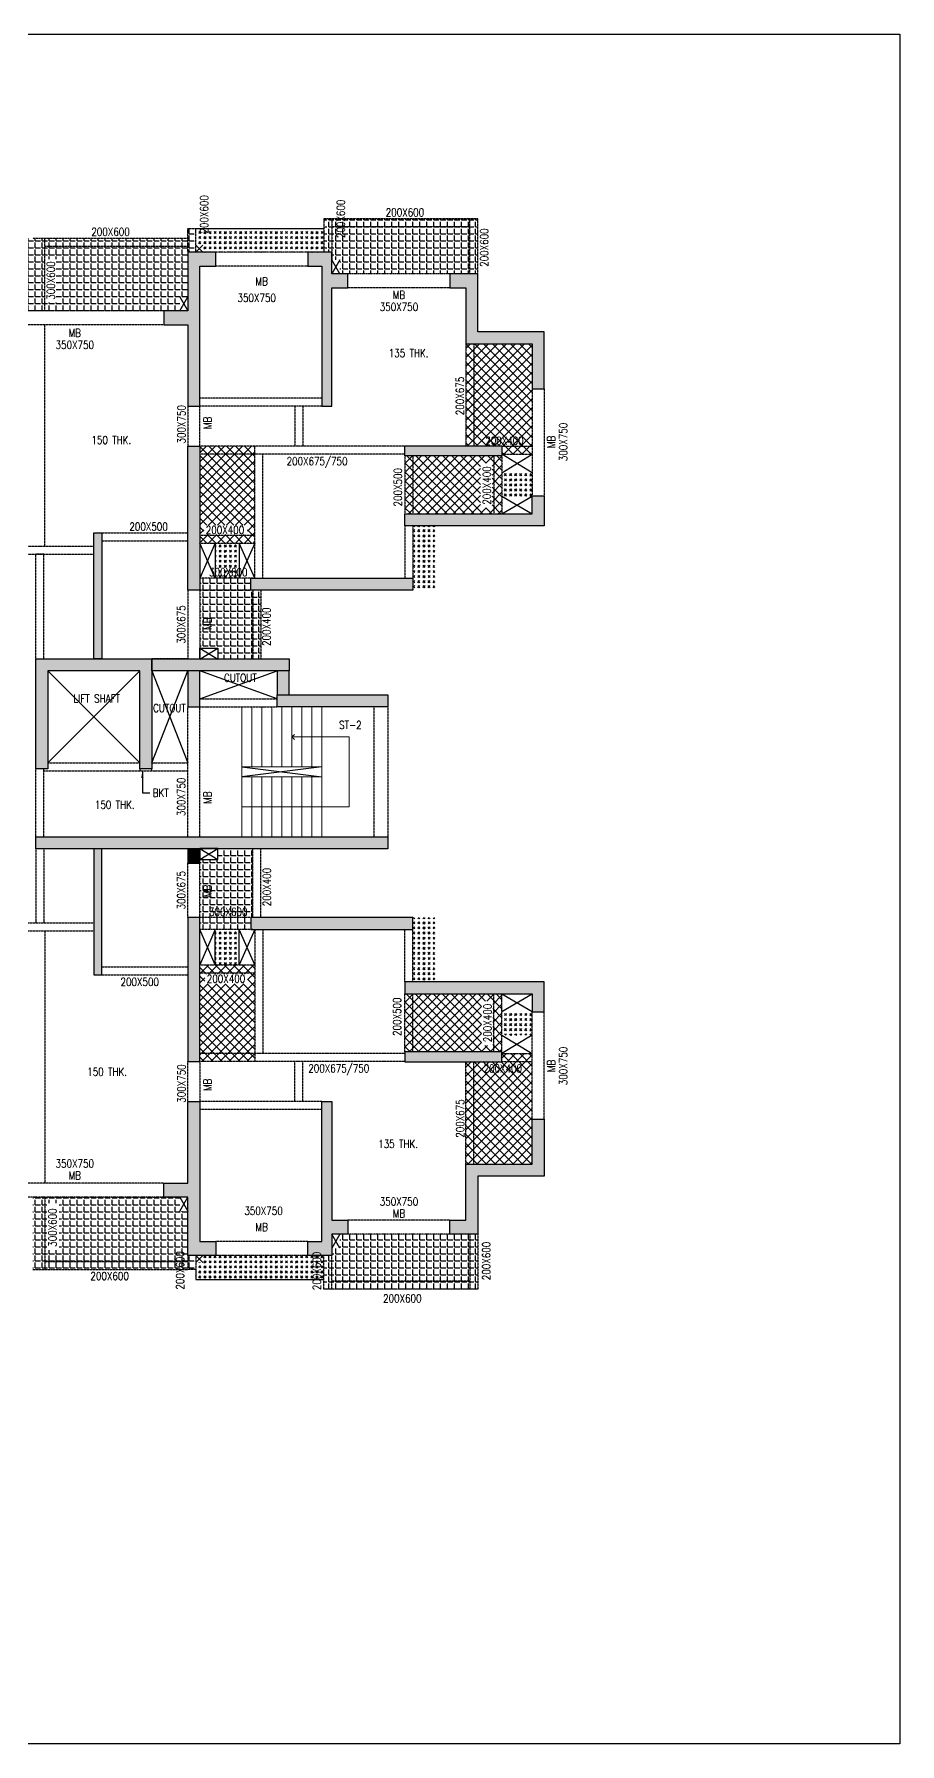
# Model space of a CAD drawing. Header units: millimetres. Extents: x 4277 to 218637, y 6776 to 49510.
# Drawn here: x 44163 to 65790, y 6776 to 49510 of the extents above; entities that cross this region are included whole.
import ezdxf
from ezdxf.enums import TextEntityAlignment as Align

# ---------------------------------------------------------------- set-up
doc = ezdxf.new("R2010")
doc.units = ezdxf.units.MM
doc.linetypes.add('DASHED2', pattern=[0.375, 0.25, -0.125])
doc.linetypes.add('HIDDEN', pattern=[0.375, 0.25, -0.125])
for name, color, linetype in [('BEAM', 3, 'DASHED2'), ('BEAM NO', 3, 'Continuous'), ('COL', 6, 'Continuous'), ('col solid', 20, 'Continuous'), ('COVER', 2, 'Continuous'), ('CUTOUT', 9, 'Continuous'), ('HAT', 30, 'Continuous'), ('SLAB NO', 3, 'Continuous')]:
    doc.layers.add(name, color=color, linetype=linetype)
for name, color, linetype, lineweight in [('BEAM SIZES', 3, 'Continuous', 0), ('Boundary', 40, 'Continuous', 30), ('S-STRS', 31, 'Continuous', 18), ('S-STRS-ANNO', 31, 'Continuous', 18)]:
    doc.layers.add(name, color=color, linetype=linetype, lineweight=lineweight)
doc.styles.add('romance', font='SIMPLEX.shx')
doc.styles.add('ROMANS', font='romans.shx', dxfattribs={"width": 1.2})
doc.dimstyles.new('100T', dxfattribs={"dimtxt": 200, "dimasz": 180, "dimexe": 50, "dimexo": 50, "dimgap": 75, "dimtad": 1, "dimdec": 0, "dimzin": 0, "dimdsep": 46, "dimtxsty": 'romance', "dimcen": 0.09, "dimdle": 150, "dimclrd": 11, "dimclre": 11, "dimclrt": 2, "dimadec": 0, "dimazin": 0, "dimtfac": 1, "dimtdec": 0, "dimtofl": 0, "dimtmove": 0, "dimatfit": 3, "dimfxl": 1, "dimtolj": 1, "dimtzin": 0, "dimarcsym": 0})
pattern_1 = [(45, (67241, -120499.32), (-112.2532, 112.2532), []), (135, (67241, -120499.32), (-112.2532, -112.2532), [])]
pattern_2 = [(0, (67241, -120499.32), (0, 174.625), [127, -47.625]), (90, (67241, -120499.32), (-174.625, 1e-14), [127, -47.625])]
pattern_3 = [(45, (67240.99, -120499.32), (127.27922, 0), [75, -105]), (45, (67272.81, -120499.32), (127.27922, 0), [30, -150]), (45, (67240.99, -120467.5), (127.27922, 0), [30, -150])]

msp = doc.modelspace()

# ---------------------------------------------------------------- hatches: boundary and pattern name
at = {"layer": 'col solid'}
h = msp.add_hatch(color=256, dxfattribs=at)
h.dxf.hatch_style = 1
h.paths.add_polyline_path([(48001, 42244), (48001, 40209), (48301, 40209), (48301, 43709), (48701, 43709), (48701, 44059), (48001, 44059), (48001, 42594), (47400, 42594), (47400, 42244), (48001, 42244)])
h = msp.add_hatch(color=256, dxfattribs=at)
h.dxf.hatch_style = 1
h.paths.add_polyline_path([(51601, 44059), (51001, 44059), (51001, 43709), (51351, 43709), (51351, 40209), (51601, 40209), (51601, 43169), (52000, 43169), (52000, 43519), (51601, 43519)])
h = msp.add_hatch(color=256, dxfattribs=at)
h.dxf.hatch_style = 1
h.paths.add_polyline_path([(55251, 41769), (56601, 41769), (56601, 40649), (56901, 40649), (56901, 42069), (55251, 42069), (55251, 43519), (54551, 43519), (54551, 43169), (54951, 43169), (54951, 41769)])
h = msp.add_hatch(color=256, dxfattribs=at)
h.dxf.hatch_style = 1
h.paths.add_polyline_path([(47999, 39209), (48301, 39209), (48301, 35609), (47999, 35609)])
h = msp.add_hatch(color=256, dxfattribs=at)
h.dxf.hatch_style = 1
h.paths.add_polyline_path([(53426, 39219), (55851, 39219), (55851, 38969), (53426, 38969)])
h = msp.add_hatch(color=256, dxfattribs=at)
h.dxf.hatch_style = 1
h.paths.add_polyline_path([(53426, 37219), (53426, 37519), (56601, 37519), (56601, 37969), (56901, 37969), (56901, 37219)])
h = msp.add_hatch(color=256, dxfattribs=at)
h.dxf.hatch_style = 1
h.paths.add_polyline_path([(45649, 33894), (45650, 33894), (45850, 33894), (45849, 37044), (45649, 37044)])
h = msp.add_hatch(color=256, dxfattribs=at)
h.dxf.hatch_style = 1
h.paths.add_polyline_path([(49576, 35909), (53626, 35909), (53626, 35609), (49576, 35609)])
h = msp.add_hatch(color=256, dxfattribs=at)
h.dxf.hatch_style = 1
h.paths.add_polyline_path([(44201, 33894), (47101, 33894), (47101, 31144), (46801, 31144), (46801, 33594), (44501, 33594), (44501, 31144), (44201, 31144)])
h = msp.add_hatch(color=256, dxfattribs=at)
h.dxf.hatch_style = 1
h.paths.add_polyline_path([(44201, 33894), (47101, 33894), (47101, 31144), (46801, 31144), (46801, 33594), (44501, 33594), (44501, 31144), (44201, 31144)])
h = msp.add_hatch(color=256, dxfattribs=at)
h.dxf.hatch_style = 1
h.paths.add_polyline_path([(47101, 33894), (50537, 33894), (50537, 33594), (47101, 33594)])
h = msp.add_hatch(color=256, dxfattribs=at)
h.dxf.hatch_style = 1
h.paths.add_polyline_path([(47999, 32694), (48299, 32694), (48299, 33594), (47999, 33594)])
h = msp.add_hatch(color=256, dxfattribs=at)
h.dxf.hatch_style = 1
h.paths.add_polyline_path([(50237, 32994), (50537, 32994), (50537, 33594), (50237, 33594)])
h = msp.add_hatch(color=256, dxfattribs=at)
h.dxf.hatch_style = 1
h.paths.add_polyline_path([(53001, 32694), (50237, 32694), (50237, 32994), (53001, 32994)])
h = msp.add_hatch(color=256, dxfattribs=at)
h.dxf.hatch_style = 1
h.paths.add_polyline_path([(44201, 29444), (53001, 29444), (53001, 29144), (44201, 29144)])
h = msp.add_hatch(color=256, dxfattribs=at)
h.dxf.hatch_style = 1
h.paths.add_polyline_path([(44201, 29444), (53001, 29444), (53001, 29144), (44201, 29144)])
h = msp.add_hatch(color=256, dxfattribs=at)
h.dxf.hatch_style = 1
h.paths.add_polyline_path([(45649, 25994), (45849, 25994), (45850, 29144), (45650, 29144), (45649, 29144)])
h = msp.add_hatch(color=256, dxfattribs=at)
h.dxf.hatch_style = 1
h.paths.add_polyline_path([(47999, 29144), (47999, 28791), (48299, 28791), (48299, 29144)])
h = msp.add_hatch(color=256, dxfattribs=at)
h.dxf.hatch_style = 1
h.paths.add_polyline_path([(47999, 29144), (47999, 28791), (48299, 28791), (48299, 29144)])
h = msp.add_hatch(color=256, dxfattribs=at)
h.dxf.hatch_style = 1
h.paths.add_polyline_path([(47999, 23829), (48301, 23829), (48301, 27429), (47999, 27429)])
h = msp.add_hatch(color=256, dxfattribs=at)
h.dxf.hatch_style = 1
h.paths.add_polyline_path([(49576, 27129), (53626, 27129), (53626, 27429), (49576, 27429)])
h = msp.add_hatch(color=256, dxfattribs=at)
h.dxf.hatch_style = 1
h.paths.add_polyline_path([(53426, 25819), (53426, 25519), (56601, 25519), (56601, 25069), (56901, 25069), (56901, 25819)])
h = msp.add_hatch(color=256, dxfattribs=at)
h.dxf.hatch_style = 1
h.paths.add_polyline_path([(53426, 23819), (55851, 23819), (55851, 24069), (53426, 24069)])
h = msp.add_hatch(color=256, dxfattribs=at)
h.dxf.hatch_style = 1
h.paths.add_polyline_path([(48001, 20794), (48001, 22829), (48301, 22829), (48301, 19329), (48701, 19329), (48701, 18979), (48001, 18979), (48001, 20444), (47400, 20444), (47400, 20794), (48001, 20794)])
h = msp.add_hatch(color=256, dxfattribs=at)
h.dxf.hatch_style = 1
h.paths.add_polyline_path([(51601, 18979), (51001, 18979), (51001, 19329), (51351, 19329), (51351, 22829), (51601, 22829), (51601, 19869), (52000, 19869), (52000, 19519), (51601, 19519)])
h = msp.add_hatch(color=256, dxfattribs=at)
h.dxf.hatch_style = 1
h.paths.add_polyline_path([(55251, 21269), (56601, 21269), (56601, 22389), (56901, 22389), (56901, 20969), (55251, 20969), (55251, 19519), (54551, 19519), (54551, 19869), (54951, 19869), (54951, 21269)])
at = {"layer": 'HAT'}
h = msp.add_hatch(dxfattribs=at)
h.set_pattern_fill('ANGLE', color=256, scale=25)
h.set_pattern_definition(pattern_2)
h.paths.add_polyline_path([(55251, 44894), (51401, 44894), (51401, 44059), (51601, 44059), (51601, 43869), (51800, 43869), (51801, 43519), (55251, 43519)])
h = msp.add_hatch(dxfattribs=at)
h.set_pattern_fill('ANGLE', color=256, scale=25)
h.set_pattern_definition(pattern_2)
h.paths.add_polyline_path([(44426, 42799), (44426, 42594), (47801, 42594), (47801, 42944), (48001, 42944), (48001, 44059), (48201, 44059), (48201, 44409), (48201, 44654), (48001, 44654), (48001, 44409), (44426, 44409), (44426, 43889), (44716, 43889), (44716, 42799)])
h = msp.add_hatch(dxfattribs=at)
h.set_pattern_fill('GOST_GLASS', color=256, scale=15)
h.set_pattern_definition([(45, (67240.99, -120299.32), (127.27922, 0), [75, -105]), (45, (67272.81, -120299.32), (127.27922, 0), [30, -150]), (45, (67240.99, -120267.5), (127.27922, 0), [30, -150])])
h.paths.add_polyline_path([(48201, 44654), (51401, 44654), (51401, 44059), (48376, 44059), (48376, 44234), (48201, 44234)])
h = msp.add_hatch(dxfattribs=at)
h.set_pattern_fill('ANGLE', color=256, scale=25)
h.set_pattern_definition(pattern_2)
h.paths.add_polyline_path([(44426, 44409), (40651, 44409), (40651, 43759), (40851, 43759), (40851, 42944), (41051, 42944), (41051, 42594), (44426, 42594)])
at = {"layer": 'HAT', "linetype": 'ByBlock'}
h = msp.add_hatch(dxfattribs=at)
h.set_pattern_fill('ANSI37', color=256, scale=50)
h.set_pattern_definition(pattern_1)
edge = h.paths.add_edge_path()
edge.add_line((56601, 41769), (54951, 41769))
edge.add_line((54951, 41769), (54951, 39219))
edge.add_line((54951, 39219), (55851, 39219))
edge.add_line((55851, 39219), (55851, 39009))
edge.add_line((55851, 39009), (56601, 39009))
edge.add_line((56601, 39009), (56600, 41769))
h = msp.add_hatch(dxfattribs=at)
h.set_pattern_fill('ANSI37', color=256, scale=50)
h.set_pattern_definition(pattern_1)
h.paths.add_polyline_path([(49491, 37237), (49491, 37003), (48398, 37003), (48398, 37237)], flags=16)
edge = h.paths.add_edge_path()
edge.add_line((48301, 36789), (48301, 39209))
edge.add_line((48301, 39209), (49676, 39209))
edge.add_line((49676, 39109), (49676, 36789))
edge.add_line((49676, 36789), (48301, 36789))
h = msp.add_hatch(dxfattribs=at)
h.set_pattern_fill('ANSI37', color=256, scale=50)
h.set_pattern_definition(pattern_1)
h.paths.add_polyline_path([(55603, 38785), (55603, 37670), (55317, 37670), (55317, 38785)], flags=16)
edge = h.paths.add_edge_path()
edge.add_line((53426, 38969), (53426, 37519))
edge.add_line((53426, 37519), (55851, 37519))
edge.add_line((55851, 37519), (55851, 38969))
edge.add_line((55851, 38969), (53526, 38969))
at = {"layer": 'HAT'}
h = msp.add_hatch(dxfattribs=at)
h.set_pattern_fill('GOST_GLASS', color=256, scale=15)
h.set_pattern_definition(pattern_3)
h.paths.add_polyline_path([(56601, 38549), (55851, 38549), (55851, 37959), (56601, 37959)])
h = msp.add_hatch(dxfattribs=at)
h.set_pattern_fill('GOST_GLASS', color=256, scale=15)
h.set_pattern_definition(pattern_3)
h.paths.add_polyline_path([(53626, 37219), (54176, 37219), (54176, 35609), (53626, 35609)])
h = msp.add_hatch(dxfattribs=at)
h.set_pattern_fill('GOST_GLASS', color=256, scale=15)
h.set_pattern_definition(pattern_3)
h.paths.add_polyline_path([(49288, 36789), (48688, 36789), (48688, 35909), (49288, 35909)])
h = msp.add_hatch(dxfattribs=at)
h.set_pattern_fill('ANGLE', color=256, scale=25)
h.set_pattern_definition(pattern_2)
h.paths.add_polyline_path([(48301, 35909), (49576, 35909), (49576, 35609), (48301, 35609)])
h = msp.add_hatch(dxfattribs=at)
h.set_pattern_fill('ANGLE', color=256, scale=25)
h.set_pattern_definition(pattern_2)
edge = h.paths.add_edge_path()
edge.add_line((49676, 35609), (48301, 35609))
edge.add_line((48300, 35609), (48299, 34159))
edge.add_line((48299, 34159), (48751, 34159))
edge.add_line((48751, 34159), (48751, 33891))
edge.add_line((48751, 33891), (49676, 33891))
edge.add_line((49826, 33891), (49826, 35609))
h = msp.add_hatch(dxfattribs=at)
h.set_pattern_fill('ANGLE', color=256, scale=25)
h.set_pattern_definition(pattern_2)
edge = h.paths.add_edge_path()
edge.add_line((49676, 27429), (48301, 27429))
edge.add_line((48301, 27429), (48299, 28879))
edge.add_line((48299, 28879), (48751, 28879))
edge.add_line((48751, 28879), (48751, 29147))
edge.add_line((48751, 29147), (49676, 29147))
edge.add_line((49626, 29147), (49626, 27429))
h = msp.add_hatch(dxfattribs=at)
h.set_pattern_fill('ANGLE', color=256, scale=25)
h.set_pattern_definition([(0, (67240.97, -128989.37), (0, 174.625), [127, -47.625]), (90, (67240.97, -128989.37), (-174.625, 1e-14), [127, -47.625])])
edge = h.paths.add_edge_path()
edge.add_line((49576, 27419), (49576, 27129))
edge.add_line((49576, 27129), (48301, 27129))
edge.add_line((48301, 27119), (48301, 27419))
edge.add_line((48301, 27419), (49576, 27419))
h = msp.add_hatch(dxfattribs=at)
h.set_pattern_fill('GOST_GLASS', color=256, scale=15)
h.set_pattern_definition(pattern_3)
h.paths.add_polyline_path([(53626, 27429), (54176, 27429), (54176, 25829), (53626, 25829)])
h = msp.add_hatch(dxfattribs=at)
h.set_pattern_fill('GOST_GLASS', color=256, scale=15)
h.set_pattern_definition(pattern_3)
h.paths.add_polyline_path([(49288, 27129), (48688, 27129), (48688, 26249), (49288, 26249)])
at = {"layer": 'HAT', "linetype": 'ByBlock'}
h = msp.add_hatch(dxfattribs=at)
h.set_pattern_fill('ANSI37', color=256, scale=50)
h.set_pattern_definition(pattern_1)
h.paths.add_polyline_path([(49495, 26016), (49495, 25775), (48423, 25775), (48423, 26016)], flags=16)
edge = h.paths.add_edge_path()
edge.add_line((48301, 23829), (49676, 23829))
edge.add_line((49676, 23829), (49676, 26249))
edge.add_line((49676, 26249), (48301, 26249))
edge.add_line((48301, 26249), (48301, 23929))
h = msp.add_hatch(dxfattribs=at)
h.set_pattern_fill('ANSI37', color=256, scale=50)
h.set_pattern_definition(pattern_1)
h.paths.add_polyline_path([(55620, 25337), (55620, 24230), (55341, 24230), (55341, 25337)], flags=16)
h.paths.add_polyline_path([(55851, 24069), (53426, 24069), (53426, 25519), (55851, 25519)])
at = {"layer": 'HAT'}
h = msp.add_hatch(dxfattribs=at)
h.set_pattern_fill('GOST_GLASS', color=256, scale=15)
h.set_pattern_definition(pattern_3)
h.paths.add_polyline_path([(56601, 25079), (55851, 25079), (55851, 24489), (56601, 24489)])
at = {"layer": 'HAT', "linetype": 'ByBlock'}
h = msp.add_hatch(dxfattribs=at)
h.set_pattern_fill('ANSI37', color=256, scale=50)
h.set_pattern_definition(pattern_1)
edge = h.paths.add_edge_path()
edge.add_line((56601, 21269), (55051, 21269))
edge.add_line((54951, 21269), (54951, 23829))
edge.add_line((54951, 23829), (55851, 23829))
edge.add_line((55851, 23829), (55851, 24029))
edge.add_line((55851, 24029), (56601, 24029))
edge.add_line((56601, 24029), (56600, 21269))
at = {"layer": 'HAT'}
h = msp.add_hatch(dxfattribs=at)
h.set_pattern_fill('ANGLE', color=256, scale=25)
h.set_pattern_definition(pattern_2)
h.paths.add_polyline_path([(44477, 20293), (44784, 20293), (44784, 19118), (44477, 19118)], flags=16)
h.paths.add_polyline_path([(48200, 18629), (44126, 18629), (44126, 20444), (47801, 20444), (47801, 20094), (48001, 20094), (48001, 18979), (48201, 18979)])
h = msp.add_hatch(dxfattribs=at)
h.set_pattern_fill('ANGLE', color=256, scale=25)
h.set_pattern_definition(pattern_2)
h.paths.add_polyline_path([(55251, 18144), (51401, 18144), (51401, 18979), (51601, 18979), (51601, 19169), (51800, 19169), (51801, 19519), (55251, 19519)])
h = msp.add_hatch(dxfattribs=at)
h.set_pattern_fill('GOST_GLASS', color=256, scale=15)
h.set_pattern_definition([(45, (67240.99, -120699.37), (127.27922, 0), [75, -105]), (45, (67272.81, -120699.37), (127.27922, 0), [30, -150]), (45, (67240.99, -120667.55), (127.27922, 0), [30, -150])])
h.paths.add_polyline_path([(48201, 18384), (51401, 18384), (51401, 18979), (48376, 18979), (48376, 18804), (48201, 18804)])

# ---------------------------------------------------------------- linework, layer by layer
at = {"layer": 'BEAM', "ltscale": 10}
for p, q in [((51401, 44894, 0), (51401, 44059, 0)), ((51601, 44894, 0), (51401, 44894, 0)), ((51601, 44894, 0), (51601, 43859, 0)), ((55051, 44894, 0), (51601, 44894, 0)), ((55051, 43519), (55051, 44894, 0)), ((55251, 44894, 0), (55051, 44894, 0)), ((55251, 43519), (55251, 44894, 0)), ((48001, 44059, 0), (48001, 44654, 0)), ((48001, 44654, 0), (48201, 44654, 0)), ((48201, 44059, 0), (48201, 44654, 0)), ((55051, 44694, 0), (51601, 44694, 0)), ((44126, 44409, 0), (44426, 44409, 0)), ((44426, 42594, 0), (44426, 44409, 0)), ((44426, 44409, 0), (48001, 44409, 0)), ((44426, 44209, 0), (48001, 44209, 0)), ((55151, 41769, 0), (55151, 39209, 0)), ((49676, 35909, 0), (49676, 39209, 0)), ((53626, 38969, 0), (53626, 37519, 0)), ((55851, 39009, 0), (56601, 39009, 0)), ((55851, 38969, 0), (55851, 37519, 0)), ((53626, 37219, 0), (53626, 35909, 0)), ((48301, 36789, 0), (49676, 36789, 0)), ((44401, 36516, 0), (44201, 36516, 0)), ((49626, 35909, 0), (48301, 35909, 0)), ((49826, 35609, 0), (49826, 33891, 0)), ((47999, 33894, 0), (47101, 33894, 0)), ((47999, 33594, 0), (47101, 33594, 0)), ((48299, 32894, 0), (50237, 32894, 0)), ((48299, 32694, 0), (50237, 32694, 0)), ((52651, 32694, 0), (52651, 29444, 0)), ((53001, 32694, 0), (53001, 29444, 0)), ((44501, 31294, 0), (46801, 31294, 0)), ((47101, 31294, 0), (47999, 31294, 0)), ((49626, 27429, 0), (49626, 29147, 0)), ((49826, 27429, 0), (49826, 29147, 0)), ((49626, 27429, 0), (48301, 27429, 0)), ((49626, 27129, 0), (48301, 27129, 0)), ((49676, 27129, 0), (49676, 23829, 0)), ((53626, 25819, 0), (53626, 27129, 0)), ((48301, 26249, 0), (49676, 26249, 0)), ((53626, 24069, 0), (53626, 25519, 0)), ((55851, 24069, 0), (55851, 25519, 0)), ((49776, 24029, 0), (48301, 24029, 0)), ((55851, 24029, 0), (56601, 24029, 0)), ((55151, 21269, 0), (55151, 23829, 0)), ((44426, 20444, 0), (44425, 18629, 0)), ((55051, 19519), (55051, 18144, 0)), ((55251, 19519), (55251, 18144, 0)), ((44425, 18829, 0), (48001, 18829, 0)), ((48001, 18979, 0), (48001, 18629, 0)), ((48201, 18979, 0), (48201, 18629, 0)), ((51401, 18144, 0), (51401, 18979, 0)), ((51601, 18144, 0), (51601, 18979, 0)), ((44125, 18629, 0), (44425, 18629, 0)), ((44425, 18629, 0), (48001, 18629, 0)), ((48200, 18629, 0), (48001, 18629, 0)), ((51601, 18144, 0), (51401, 18144, 0)), ((55051, 18344, 0), (51601, 18344, 0)), ((55051, 18144, 0), (51601, 18144, 0)), ((55251, 18144, 0), (55051, 18144, 0))]:
    msp.add_line(p, q, dxfattribs=at)
at = {"layer": 'BEAM', "color": 4}
for p, q in [((50988, 44059, 0), (48688, 44059, 0)), ((54551, 43519, 0), (52000, 43519, 0)), ((47400, 42594, 0), (41451, 42594, 0)), ((47400, 20444, 0), (41451, 20444, 0)), ((54551, 19519, 0), (52000, 19519, 0)), ((51001, 18979, 0), (48701, 18979, 0))]:
    msp.add_line(p, q, dxfattribs=at)
at = {"layer": 'BEAM', "color": 4, "linetype": 'HIDDEN', "ltscale": 10}
for p, q in [((50988, 43709, 0), (48688, 43709, 0)), ((54551, 43169, 0), (52000, 43169, 0)), ((47400, 42244, 0), (41451, 42244, 0)), ((48001, 40209, 0), (47999, 39209, 0)), ((48301, 39209, 0), (48301, 40209, 0)), ((47999, 35609, 0), (47999, 33891, 0)), ((48299, 35609, 0), (48299, 33891, 0)), ((47999, 29444, 0), (47999, 32694, 0)), ((48299, 29444, 0), (48299, 32694, 0)), ((47999, 27429, 0), (47999, 28794, 0)), ((48299, 27429, 0), (48299, 28794, 0)), ((48001, 22829, 0), (47999, 23829, 0)), ((48301, 23829, 0), (48301, 22829, 0)), ((47400, 20794, 0), (41451, 20794, 0)), ((54551, 19869, 0), (52000, 19869, 0)), ((51001, 19329, 0), (48701, 19329, 0))]:
    msp.add_line(p, q, dxfattribs=at)
at = {"layer": 'BEAM', "linetype": 'HIDDEN', "ltscale": 10}
for p, q in [((44426, 36716, 0), (44426, 42244, 0)), ((54951, 41769, 0), (54951, 39209, 0)), ((51351, 40409, 0), (48301, 40409, 0)), ((51351, 40209, 0), (48301, 40209, 0)), ((50676, 40209, 0), (50676, 39209, 0)), ((50876, 40209, 0), (50876, 39209, 0)), ((53426, 39209, 0), (48301, 39209, 0)), ((53426, 39009, 0), (48301, 39009, 0)), ((49876, 35909, 0), (49876, 39009, 0)), ((53426, 38969, 0), (53426, 37519, 0)), ((55651, 38969, 0), (55651, 37519, 0)), ((55851, 39209, 0), (56601, 39209, 0)), ((53426, 37219, 0), (53426, 35909, 0)), ((45849, 37044, 0), (47999, 37044, 0)), ((45849, 36844, 0), (47999, 36844, 0)), ((48301, 36989, 0), (49676, 36989, 0)), ((41401, 36716, 0), (45649, 36716, 0)), ((41401, 36516, 0), (45649, 36516, 0)), ((44201, 33894, 0), (44201, 36516, 0)), ((44401, 33894, 0), (44401, 36516, 0)), ((49626, 35609, 0), (48301, 35609, 0)), ((49626, 35609, 0), (49626, 33891, 0)), ((44201, 29444, 0), (44201, 31144, 0)), ((44401, 29444, 0), (44401, 31144, 0)), ((44401, 31094, 0), (46801, 31094, 0)), ((47101, 31094, 0), (47999, 31094, 0)), ((44201, 29144, 0), (44201, 27294, 0)), ((44401, 29144, 0), (44401, 27294, 0)), ((42701, 27294, 6), (45649, 27294, 6)), ((42701, 27094, 6), (45649, 27094, 6)), ((44426, 27094, 0), (44426, 20794, 0)), ((49876, 27129, 0), (49876, 24029, 0)), ((53426, 25819, 0), (53426, 27129, 0)), ((45849, 26194, 0), (47999, 26194, 0)), ((45849, 25994, 0), (47999, 25994, 0)), ((48301, 26049, 0), (49676, 26049, 0)), ((53426, 24069, 0), (53426, 25519, 0)), ((55651, 24069, 0), (55651, 25519, 0)), ((53426, 24029, 0), (49776, 24029, 0)), ((53426, 23829, 0), (48301, 23829, 0)), ((53426, 23829, 0), (48301, 23829, 0)), ((50676, 22829, 0), (50676, 23829, 0)), ((50876, 22829, 0), (50876, 23829, 0)), ((54951, 21269, 0), (54951, 23829, 0)), ((55851, 23829, 0), (56601, 23829, 0)), ((51351, 22829, 0), (48301, 22829, 0)), ((51351, 22629, 0), (48301, 22629, 0))]:
    msp.add_line(p, q, dxfattribs=at)
at = {"layer": 'BEAM', "color": 4, "ltscale": 10}
for p, q in [((56601, 40649, 0), (56601, 37969, 0)), ((56901, 40649, 0), (56901, 37969, 0)), ((56601, 22389, 0), (56601, 25069, 0)), ((56901, 22389, 0), (56901, 25069, 0))]:
    msp.add_line(p, q, dxfattribs=at)
at = {"layer": 'BEAM', "linetype": 'HIDDEN', "ltscale": 10, "elevation": 0}
msp.add_lwpolyline([(46801, 31094), (47101, 31094), (47101, 31144), (46801, 31144)], close=True, dxfattribs=at)
at = {"layer": 'Boundary'}
msp.add_lwpolyline([(4277, 49510), (65790, 49510), (65790, 6776), (4277, 6776)], close=True, dxfattribs=at)
at = {"layer": 'COL', "elevation": 0}
for points in [[(48001, 42244), (48001, 40209), (48301, 40209), (48301, 43709), (48701, 43709), (48701, 44059), (48001, 44059), (48001, 42594), (47400, 42594), (47400, 42244), (48001, 42244)], [(51601, 44059), (51001, 44059), (51001, 43709), (51351, 43709), (51351, 40209), (51601, 40209), (51601, 43169), (52000, 43169), (52000, 43519), (51601, 43519)], [(47999, 39209), (48301, 39209), (48301, 35609), (47999, 35609)], [(53426, 39219), (55851, 39219), (55851, 38969), (53426, 38969)], [(53426, 37219), (53426, 37519), (56601, 37519), (56601, 37969), (56901, 37969), (56901, 37219)], [(49576, 35909), (53626, 35909), (53626, 35609), (49576, 35609)], [(44201, 33894), (47101, 33894), (47101, 31144), (46801, 31144), (46801, 33594), (44501, 33594), (44501, 31144), (44201, 31144)], [(47101, 33894), (50537, 33894), (50537, 33594), (47101, 33594)], [(47999, 32694), (48299, 32694), (48299, 33594), (47999, 33594)], [(50237, 32994), (50537, 32994), (50537, 33594), (50237, 33594)], [(53001, 32694), (50237, 32694), (50237, 32994), (53001, 32994)], [(44201, 29444), (53001, 29444), (53001, 29144), (44201, 29144)], [(47999, 29144), (47999, 28791), (48299, 28791), (48299, 29144)], [(47999, 23829), (48301, 23829), (48301, 27429), (47999, 27429)], [(49576, 27129), (53626, 27129), (53626, 27429), (49576, 27429)], [(53426, 25819), (53426, 25519), (56601, 25519), (56601, 25069), (56901, 25069), (56901, 25819)], [(53426, 23819), (55851, 23819), (55851, 24069), (53426, 24069)], [(48001, 20794), (48001, 22829), (48301, 22829), (48301, 19329), (48701, 19329), (48701, 18979), (48001, 18979), (48001, 20444), (47400, 20444), (47400, 20794), (48001, 20794)], [(51601, 18979), (51001, 18979), (51001, 19329), (51351, 19329), (51351, 22829), (51601, 22829), (51601, 19869), (52000, 19869), (52000, 19519), (51601, 19519)]]:
    msp.add_lwpolyline(points, close=True, dxfattribs=at)
for points in [[(55251, 41769), (56601, 41769), (56601, 40649), (56901, 40649), (56901, 42069), (55251, 42069), (55251, 43519), (54551, 43519), (54551, 43169), (54951, 43169), (54951, 41769), (55251, 41769)], [(45649, 33894), (45649, 37044), (45849, 37044), (45850, 33894), (45650, 33894)], [(45649, 29144), (45649, 25994), (45849, 25994), (45850, 29144), (45650, 29144)], [(55251, 21269), (56601, 21269), (56601, 22389), (56901, 22389), (56901, 20969), (55251, 20969), (55251, 19519), (54551, 19519), (54551, 19869), (54951, 19869), (54951, 21269), (55251, 21269)]]:
    msp.add_lwpolyline(points, dxfattribs=at)
at = {"layer": 'COVER'}
for p, q in [((48201, 44654, 0), (51401, 44654, 0)), ((48688, 36789, 0), (48688, 35909, 0)), ((49288, 36789, 0), (49288, 35909, 0)), ((48688, 26249, 0), (48688, 27129, 0)), ((49288, 26249, 0), (49288, 27129, 0)), ((48200, 18629, 0), (48200, 18384, 0)), ((48201, 18384, 0), (51401, 18384, 0))]:
    msp.add_line(p, q, dxfattribs=at)
at = {"layer": 'COVER', "const_width": 0.1, "elevation": 0}
for points in [[(48376, 44234), (48201, 44234), (48201, 44059), (48376, 44059)], [(51800, 43869), (51601, 43869), (51601, 43519), (51800, 43519)], [(47801, 42944), (48001, 42944), (48001, 42594), (47801, 42594)], [(47801, 20094), (48001, 20094), (48001, 20444), (47801, 20444)], [(51800, 19169), (51601, 19169), (51601, 19519), (51800, 19519)], [(48376, 18804), (48201, 18804), (48201, 18979), (48376, 18979)]]:
    msp.add_lwpolyline(points, close=True, dxfattribs=at)
for points in [[(55851, 38549), (56601, 38549), (56601, 37959), (55851, 37959)], [(53626, 35609), (54176, 35609), (54176, 37209)], [(53626, 27429), (54176, 27429), (54176, 25829)], [(55851, 24489), (56601, 24489), (56601, 25079), (55851, 25079)]]:
    msp.add_lwpolyline(points, dxfattribs=at)
at = {"layer": 'COVER', "elevation": 0}
for points in [[(48299, 34159), (48751, 34159), (48751, 33884), (48299, 33884)], [(48299, 28879), (48751, 28879), (48751, 29154), (48299, 29154)]]:
    msp.add_lwpolyline(points, close=True, dxfattribs=at)
at = {"layer": 'CUTOUT'}
for p, q in [((48376, 44234, 0), (48201, 44059, 0)), ((48376, 44059, 0), (48201, 44234, 0)), ((51800, 43869, 0), (51601, 43519, 0)), ((51800, 43519, 0), (51601, 43869, 0)), ((47801, 42944, 0), (48001, 42594, 0)), ((47801, 42594, 0), (48001, 42944, 0)), ((55851, 38549, 0), (56601, 39009, 0)), ((56601, 38549, 0), (55851, 39009, 0)), ((55851, 37959, 0), (56601, 37519, 0)), ((55851, 37519, 0), (56601, 37959, 0)), ((48688, 36789, 0), (48301, 35909, 0)), ((48688, 35909, 0), (48301, 36789, 0)), ((49676, 36789, 0), (49288, 35909, 0)), ((49676, 35909, 0), (49288, 36789, 0)), ((48299, 34159, 0), (48751, 33884, 0)), ((48299, 33884, 0), (48751, 34159, 0)), ((44501, 31294, 0), (46801, 33594, 0)), ((44501, 33594, 0), (46801, 31294, 0)), ((47101, 33594, 0), (47999, 31294, 0)), ((47101, 31294, 0), (47999, 33594, 0)), ((48299, 32894, 0), (50237, 33594, 0)), ((50237, 32894, 0), (48299, 33594, 0)), ((49351, 31194, 0), (51351, 30944, 0)), ((51351, 31194, 0), (49351, 30944, 0)), ((48299, 28879, 0), (48751, 29154, 0)), ((48299, 29154, 0), (48751, 28879, 0)), ((48688, 26249, 0), (48301, 27129, 0)), ((48688, 27129, 0), (48301, 26249, 0)), ((49676, 26249, 0), (49288, 27129, 0)), ((49676, 27129, 0), (49288, 26249, 0)), ((55851, 25079, 0), (56601, 25519, 0)), ((55851, 25519, 0), (56601, 25079, 0)), ((55851, 24489, 0), (56601, 24029, 0)), ((56601, 24489, 0), (55851, 24029, 0)), ((47801, 20094, 0), (48001, 20444, 0)), ((47801, 20444, 0), (48001, 20094, 0)), ((51800, 19169, 0), (51601, 19519, 0)), ((51800, 19519, 0), (51601, 19169, 0)), ((48376, 18804, 0), (48201, 18979, 0)), ((48201, 18804, 0), (48376, 18979, 0))]:
    msp.add_line(p, q, dxfattribs=at)
at = {"layer": 'S-STRS'}
for p, q in [((49351, 31194, 0), (49351, 32694, 0)), ((49601, 31194, 0), (49601, 32694, 0)), ((49851, 31194, 0), (49851, 32694, 0)), ((50101, 31194, 0), (50101, 32694, 0)), ((50351, 31194, 0), (50351, 32694, 0)), ((50601, 31194, 0), (50601, 32694, 0)), ((50851, 31194, 0), (50851, 32694, 0)), ((51101, 31194, 0), (51101, 32694, 0)), ((51351, 31194, 0), (51351, 32694, 0)), ((49351, 30944, 0), (49351, 29444, 0)), ((49601, 30944, 0), (49601, 29444, 0)), ((49851, 30944, 0), (49851, 29444, 0)), ((50101, 30944, 0), (50101, 29444, 0)), ((50351, 30944, 0), (50351, 29444, 0)), ((50601, 30944, 0), (50601, 29444, 0)), ((50851, 30944, 0), (50851, 29444, 0)), ((51101, 30944, 0), (51101, 29444, 0)), ((51351, 30944, 0), (51351, 29444, 0))]:
    msp.add_line(p, q, dxfattribs=at)
at = {"layer": 'S-STRS', "elevation": 0}
msp.add_lwpolyline([(49351, 31194), (51351, 31194), (51351, 30944), (49351, 30944)], close=True, dxfattribs=at)
at = {"layer": 'S-STRS-ANNO'}
for p, q in [((50601, 31944, 0), (50663, 32006, 0)), ((50601, 31944, 0), (52031, 31944, 0)), ((50601, 31944, 0), (50663, 31881, 0)), ((52031, 31944), (52031, 30194)), ((49351, 30194, 0), (52031, 30194, 0))]:
    msp.add_line(p, q, dxfattribs=at)

# ---------------------------------------------------------------- texts
at = {"layer": 'BEAM NO', "style": 'ROMANS', "width": 0.8}
for s, p in [('MB', (49847, 43172, 0)), ('MB', (53277, 42832, 0)), ('MB', (45178, 41882, 0)), ('BKT', (47323, 30386, 0)), ('MB', (45178, 20823, 0)), ('MB', (53277, 19873, 0)), ('MB', (49847, 19533, 0))]:
    msp.add_text(s, height=200, dxfattribs=at).set_placement(p, align=Align.BOTTOM_CENTER)
for p in [(48654, 39792, 0), (57243, 39317, 0), (48652, 34774, 0), (48652, 30426, 0), (48652, 28093, 0), (57243, 23720, 0), (48654, 23246, 0)]:
    msp.add_text('MB', height=200, rotation=90, dxfattribs=at).set_placement(p, align=Align.BOTTOM_CENTER)
at = {"layer": 'BEAM SIZES', "style": 'ROMANS', "width": 0.8}
for s, p in [('200X600', (48570, 45006, 0)), ('200X600', (51982, 44894)), ('200X600', (55567, 44175, 0)), ('300X600', (44740, 43352, 0)), ('200X675', (54961, 40465)), ('300X750', (48001, 39758, 0)), ('300X750', (57541, 39317, 0)), ('200X500', (53410, 38185)), ('200X400', (55632, 38229, 0)), ('300X675', (47999, 34754, 0)), ('200X400', (50125, 34699)), ('300X750', (47999, 30446, 0)), ('200X400', (50136, 28191, 0)), ('300X675', (47999, 28113, 0)), ('200X500', (53388, 24950, 0)), ('200X400', (55651, 24794, 0)), ('300X750', (57541, 23720, 0)), ('300X750', (48001, 23280, 0)), ('200X675', (54965, 22406, 0)), ('300X600', (44782, 19680, 0)), ('200X600', (55619, 18845, 0)), ('200X600', (47967, 18610, 0)), ('200X600', (51382, 18596, 0))]:
    msp.add_text(s, height=200, rotation=90, dxfattribs=at).set_placement(p, align=Align.BOTTOM_CENTER)
for s, p in [('200X600', (53426, 44894, 0)), ('200X600', (46071, 44409, 0)), ('350X750', (49723, 42758, 0)), ('350X750', (53277, 42533, 0)), ('350X750', (45178, 41583, 0)), ('200X400', (55913, 39189, 0)), ('200X675/750', (51231, 38675, 0)), ('200X500', (47021, 37041, 0)), ('200X400', (48930, 36957, 0)), ('300X600', (49012, 35900, 0)), ('300X600', (49011, 27410, 0)), ('200X500', (46800, 25662, 0)), ('200X400', (48956, 25741)), ('200X675/750', (51773, 23499)), ('200X400', (55872, 23495)), ('350X750', (45178, 21121, 0)), ('350X750', (49894, 19938, 0)), ('350X750', (53277, 20171, 0)), ('200X600', (46048, 18309, 0)), ('200X600', (53361, 17749, 0))]:
    msp.add_text(s, height=200, dxfattribs=at).set_placement(p, align=Align.BOTTOM_CENTER)
at = {"layer": 'CUTOUT', "style": 'ROMANS', "width": 0.8}
for s, p in [('CUTOUT', (49313, 33422, 0)), ('LIFT SHAFT', (45726, 32904, 0)), ('CUTOUT', (47542, 32666, 0))]:
    msp.add_text(s, height=200, dxfattribs=at).set_placement(p, align=Align.MIDDLE_CENTER)
at = {"layer": 'S-STRS-ANNO', "style": 'ROMANS', "width": 0.8}
msp.add_text('ST-2', height=200, dxfattribs=at).set_placement((52062, 32083, 0), align=Align.BOTTOM_CENTER)
at = {"layer": 'SLAB NO', "style": 'ROMANS', "width": 0.8}
for s, p in [('135 THK.', (53519, 41378)), ('150 THK.', (46090, 39206)), ('150 THK.', (46176, 30089)), ('150 THK.', (45985, 23415)), ('135 THK.', (53256, 21611))]:
    msp.add_text(s, height=200, dxfattribs=at).set_placement(p, align=Align.BOTTOM_CENTER)

# ---------------------------------------------------------------- leaders
at = {"layer": 'BEAM NO'}
msp.add_leader([(46866, 31094, 0), (46866, 30547, 0), (47053, 30547, 0)], dimstyle='100T', override={"dimgap": 75, "dimtad": 0}, dxfattribs=at)

doc.saveas('drawing.dxf')
